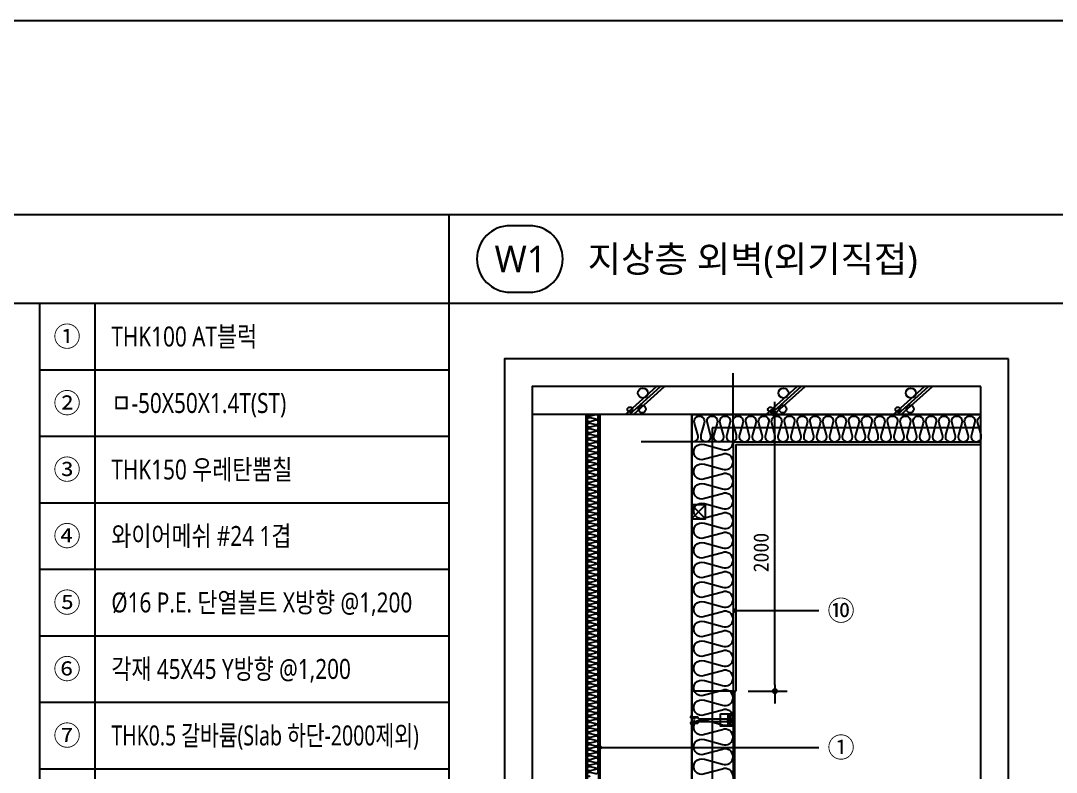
# Model space of a CAD drawing. Header units: millimetres. Extents: x 1008970 to 1091919, y 939088 to 948574.
# Drawn here: x 1045285 to 1048671, y 945886 to 948343 of the extents above; entities that cross this region are included whole.
import ezdxf
from ezdxf.enums import TextEntityAlignment as Align

# ---------------------------------------------------------------- set-up
doc = ezdxf.new("R2010")
doc.units = ezdxf.units.MM
doc.header["$LTSCALE"] = 5
doc.header["$MEASUREMENT"] = 0
doc.header["$PDSIZE"] = -10
doc.linetypes.add('HIDDEN', pattern=[0.375, 0.25, -0.125])
doc.linetypes.add('JIS_02_0.7', pattern=[1.35, 0.75, -0.6])
doc.layers.get('0').update_dxf_attribs({"linetype": 'CONTINUOUS'})
doc.layers.get('Defpoints').update_dxf_attribs({"color": 153, "linetype": 'CONTINUOUS'})
for name, color, linetype in [('0612_ACL WALL', 4, 'CONTINUOUS'), ('5TXT', 7, 'CONTINUOUS'), ('AA-AXIS-DIM7', 7, 'CONTINUOUS'), ('CON', 2, 'CONTINUOUS'), ('conc', 2, 'CONTINUOUS'), ('DIM', 7, 'CONTINUOUS'), ('FIN', 5, 'CONTINUOUS'), ('HATCH', 9, 'CONTINUOUS'), ('TEXT', 7, 'CONTINUOUS'), ('WALL3', 3, 'CONTINUOUS'), ('단열재', 11, 'CONTINUOUS'), ('볼트', 253, 'JIS_02_0.7')]:
    doc.layers.add(name, color=color, linetype=linetype)
doc.styles.add('MG', font='malgun.ttf')
doc.styles.add('돋움', font='')
doc.styles.add('한글', font='malgun.ttf')
doc.styles.get('돋움').set_extended_font_data('DotumChe')
doc.dimstyles.new('DIM_5', dxfattribs={"dimscale": 5, "dimtxt": 3, "dimasz": 1, "dimexe": 2, "dimexo": 2, "dimgap": 1, "dimtad": 1, "dimdec": 0, "dimzin": 0, "dimdsep": 46, "dimtxsty": 'MG', "dimblk1": 'DIMDOT', "dimblk2": 'DIMDOT', "dimsah": 1, "dimcen": 0.09, "dimdle": 2, "dimclrd": 7, "dimclre": 7, "dimclrt": 3, "dimadec": 0, "dimazin": 0, "dimtfac": 1, "dimtdec": 0, "dimtix": 1, "dimtmove": 2, "dimatfit": 3, "dimldrblk": 'DIMDOT', "dimfxl": 2, "dimtolj": 1, "dimtzin": 0, "dimarcsym": 0})
doc.dimstyles.new('SDIM', dxfattribs={"dimscale": 10, "dimtxt": 2.5, "dimasz": 1, "dimexe": 2, "dimexo": 2, "dimgap": 1, "dimtad": 1, "dimdsep": 46, "dimtxsty": '돋움', "dimblk1": '_RXDOT', "dimblk2": '_RXDOT', "dimsah": 1, "dimcen": 3, "dimclrd": 7, "dimclre": 7, "dimclrt": 3, "dimadec": 0, "dimazin": 0, "dimtfac": 1, "dimtix": 1, "dimtmove": 2, "dimatfit": 3, "dimfxl": 1, "dimtolj": 1, "dimtzin": 0, "dimarcsym": 0})

# ---------------------------------------------------------------- blocks, each defined once
blk = doc.blocks.new('zw$8367')
blk.add_line((1287, 5), (1287, 369))
blk.add_lwpolyline([(913, 374), (1287, 374), (1287, 0), (913, 0)], close=True)
at = {"layer": '볼트'}
for p, q in [((1125, 321), (1125, 53)), ((1133, 329), (1279, 329)), ((1141, 329), (1141, 45)), ((1157, 329), (1157, 45)), ((1173, 329), (1173, 45)), ((1190, 329), (1190, 45)), ((1206, 329), (1206, 45)), ((1287, 321), (1287, 240)), ((16, 292), (121, 284)), ((16, 268), (235, 268)), ((16, 106), (235, 106)), ((16, 82), (121, 90)), ((40, 243), (40, 131)), ((121, 284), (235, 284)), ((121, 203), (121, 171)), ((121, 90), (235, 90)), ((186, 106), (235, 106)), ((261, 228), (1125, 228)), ((261, 146), (1125, 146)), ((1125, 236), (1206, 236)), ((1125, 146), (1125, 228)), ((1125, 138), (1206, 138)), ((1133, 45), (1279, 45)), ((1206, 232), (1279, 232)), ((1206, 142), (1279, 142)), ((1287, 134), (1287, 53))]:
    blk.add_line(p, q, dxfattribs=at)
for centre, radius, start, end in [((1133, 321), 8.11, 90, 180), ((1279, 321), 8.11, 0, 90), ((16, 276), 16.2, 90, 165.5225), ((16, 284), 16.2, 194.4775, 270), ((16, 90), 16.2, 90, 165.5225), ((16, 98), 16.2, 194.4775, 270), ((64, 243), 24.3, 78.463, 180), ((64, 131), 24.3, 180, 281.537), ((56, 203), 64.9, 0, 78.463), ((56, 171), 64.9, 281.537, 0), ((186, 203), 64.9, 33.0557, 180), ((186, 171), 64.9, 180, 326.9443), ((235, 276), 8.11, 0, 90), ((235, 276), 8.11, 270, 0), ((235, 98), 8.11, 0, 90), ((235, 98), 8.11, 270, 0), ((261, 252), 24.3, 213.0557, 270), ((261, 122), 24.3, 90, 146.9443), ((1133, 53), 8.11, 180, 270), ((1279, 240), 8.11, 270, 0), ((1279, 134), 8.11, 0, 90), ((1279, 53), 8.11, 270, 0)]:
    blk.add_arc(centre, radius, start, end, dxfattribs=at)
blk = doc.blocks.new('DIMDOT')
at = {"linetype": 'Continuous'}
blk.add_line((-2, 0), (2, 0), dxfattribs=at)
for radius in [0.5, 0.25]:
    blk.add_circle((0, 0), radius, dxfattribs=at)
blk = doc.blocks.new('_RXDOT')
at = {"color": 0, "linetype": 'ByBlock'}
blk.add_line((-1, 0), (2, 0), dxfattribs=at)
at = {"color": 0, "linetype": 'ByBlock', "const_width": 0.5}
blk.add_lwpolyline([(-0.25, 0, 1), (0.25, 0, 1)], format="xyb", close=True, dxfattribs=at)
blk = doc.blocks.new('*D31')
at = {"layer": 'Defpoints', "color": 0, "transparency": 16777216}
for p in [(1047623, 947056.8), (1047750.7, 947056.8), (1047623, 946151.3)]:
    blk.add_point(p, dxfattribs=at)
at = {"layer": 'DIM', "color": 7, "lineweight": -2, "transparency": 16777216}
for p, q in [((1047663, 947056.8), (1047790.7, 947056.8)), ((1047750.7, 946171.3), (1047750.7, 947036.8)), ((1047663, 946151.3), (1047790.7, 946151.3))]:
    blk.add_line(p, q, dxfattribs=at)
at = {"layer": 'DIM', "color": 7, "lineweight": -2, "transparency": 16777216, "xscale": 20, "yscale": 20, "zscale": 20}
for p, rotation in [((1047750.7, 947056.8), 90), ((1047750.7, 946151.3), 270)]:
    blk.add_blockref('_RXDOT', p, dxfattribs=dict(at, rotation=rotation))
at = {"layer": 'DIM', "color": 3, "transparency": 16777216, "insert": (1047705.7, 946604), "char_height": 50, "attachment_point": 5, "rotation": 90, "style": '돋움'}
blk.add_mtext('\\A1;2000', dxfattribs=at)

msp = doc.modelspace()

# ---------------------------------------------------------------- linework, layer by layer
for p, q in [((1056967.213, 948342.513), (1042570.333, 948342.513)), ((1045345.77, 947418.938), (1045345.77, 943443.944)), ((1045526.863, 947418.938), (1045526.863, 943443.944)), ((1045345.77, 947201.626), (1046685.859, 947201.626)), ((1045345.77, 946984.314), (1046685.859, 946984.314)), ((1045345.77, 946767.003), (1046685.859, 946767.003)), ((1045345.77, 946549.691), (1046685.859, 946549.691)), ((1045345.77, 946332.379), (1046685.859, 946332.379)), ((1045345.77, 946115.067), (1046685.859, 946115.067)), ((1045345.77, 945897.756), (1046685.859, 945897.756))]:
    msp.add_line(p, q)
msp.add_lwpolyline([(1056736.528, 939179.201), (1042864.794, 939179.201), (1042864.794, 947708.687), (1056736.528, 947708.687)], close=True)
at = {"color": 6, "const_width": 0.905}
msp.add_lwpolyline([(1047482.669, 943724.638), (1047482.669, 947052.224), (1048424.353, 947052.224)], dxfattribs=at)
at = {"layer": '0612_ACL WALL', "linetype": 'ByBlock'}
for p, q in [((1047132.868, 947056.752), (1047132.868, 943951.005)), ((1047137.396, 947056.752), (1047137.396, 943951.005)), ((1047173.614, 947056.752), (1047173.614, 943951.005)), ((1047178.142, 947056.752), (1047178.142, 943724.638)), ((1047478.142, 947056.752), (1047478.142, 943724.638))]:
    msp.add_line(p, q, dxfattribs=at)
at = {"layer": '5TXT'}
for p, q in [((1046685.859, 939179.201), (1046685.859, 947708.687)), ((1042864.794, 947418.938), (1056736.528, 947418.938))]:
    msp.add_line(p, q, dxfattribs=at)
at = {"layer": 'CON', "ltscale": 5}
msp.add_line((1046957.499, 947056.752), (1048424.353, 947056.752), dxfattribs=at)
at = {"layer": 'conc', "color": 3}
for p, q in [((1047478.142, 946759.674), (1047523.415, 946714.401)), ((1047478.142, 946714.401), (1047523.415, 946759.674))]:
    msp.add_line(p, q, dxfattribs=at)
msp.add_lwpolyline([(1047478.142, 946714.401), (1047523.415, 946714.401), (1047523.415, 946759.674), (1047478.142, 946759.674)], close=True, dxfattribs=at)
at = {"layer": 'Defpoints'}
for q in [(1047613.961, 947190.368), (1047313.759, 946966.205)]:
    msp.add_line((1047613.961, 946966.205), q, dxfattribs=at)
at = {"layer": 'Defpoints', "color": 139}
for points in [[(1048514.9, 947237.845), (1046866.952, 947237.845), (1046866.952, 943543.545), (1048514.9, 943543.545)], [(1048424.353, 947147.298), (1046957.499, 947147.298), (1046957.499, 943634.092), (1048424.353, 943634.092)]]:
    msp.add_lwpolyline(points, close=True, dxfattribs=at)
at = {"layer": 'FIN'}
for p, q in [((1047623.016, 946957.15), (1048424.353, 946957.15)), ((1047623.016, 946957.15), (1047623.016, 946151.286)), ((1047613.945, 946151.286), (1047623.016, 946151.286))]:
    msp.add_line(p, q, dxfattribs=at)
at = {"layer": 'HATCH'}
for p, q in [((1047263.479, 947056.752), (1047364.087, 947147.298)), ((1047276.285, 947056.752), (1047376.892, 947147.298)), ((1047289.09, 947056.752), (1047389.697, 947147.298)), ((1047723.036, 947056.752), (1047823.643, 947147.298)), ((1047735.841, 947056.752), (1047836.448, 947147.298)), ((1047748.646, 947056.752), (1047849.254, 947147.298)), ((1048139.564, 947056.752), (1048240.171, 947147.298)), ((1048152.369, 947056.752), (1048252.976, 947147.298)), ((1048165.174, 947056.752), (1048265.781, 947147.298))]:
    msp.add_line(p, q, dxfattribs=at)
for centre, radius in [((1047319.09, 947125.57), 16.298), ((1047778.646, 947125.57), 16.298), ((1048195.174, 947125.57), 16.298), ((1047276.652, 947071.331), 8.149), ((1047316.641, 947073.37), 12.224), ((1047736.208, 947071.331), 8.149), ((1047776.198, 947073.37), 12.224), ((1048152.736, 947071.331), 8.149), ((1048192.726, 947073.37), 12.224)]:
    msp.add_circle(centre, radius, dxfattribs=at)
at = {"layer": 'TEXT'}
msp.add_lwpolyline([(1046948.591, 947455.157, 1), (1046948.591, 947672.468), (1046885.062, 947672.468, 1), (1046885.062, 947455.157)], format="xyb", close=True, dxfattribs=at)
at = {"layer": 'WALL3'}
for q in [(1047478.142, 946151.286), (1047618.489, 943815.185)]:
    msp.add_line((1047618.489, 946151.286), q, dxfattribs=at)
at = {"layer": 'WALL3', "linetype": 'HIDDEN'}
msp.add_lwpolyline([(1048424.353, 947011.478), (1047546.052, 947011.478), (1047546.052, 943724.638)], dxfattribs=at)
at = {"layer": '단열재'}
for p, q in [((1046957.499, 947056.752), (1047478.142, 947056.752)), ((1047613.961, 946966.205), (1047613.961, 943815.185)), ((1047613.961, 946966.205), (1048424.353, 946966.205))]:
    msp.add_line(p, q, dxfattribs=at)
at = {"layer": '단열재', "color": 9}
msp.add_lwpolyline([(1047147.211, 945872.873, -1.44919786), (1047147.211, 945886.419), (1047163.799, 945881.928, 0.52485566), (1047173.614, 945888.701, 0.52485566), (1047163.799, 945895.474), (1047147.211, 945890.983, -1.44919786), (1047147.211, 945904.529), (1047163.799, 945900.037, 0.52485566), (1047173.614, 945906.81, 0.52485566), (1047163.799, 945913.583), (1047147.211, 945909.092, -1.44919786), (1047147.211, 945922.638), (1047163.799, 945918.147, 0.52485566), (1047173.614, 945924.92, 0.52485566), (1047163.799, 945931.693), (1047147.211, 945927.201, -1.44919786), (1047147.211, 945940.747), (1047163.799, 945936.256, 0.52485566), (1047173.614, 945943.029, 0.52485566), (1047163.799, 945949.802), (1047147.211, 945945.311, -1.44919786), (1047147.211, 945958.856), (1047163.799, 945954.365, 0.52485566), (1047173.614, 945961.138, 0.52485566), (1047163.799, 945967.911), (1047147.211, 945963.42, -1.44919786), (1047147.211, 945976.966), (1047163.799, 945972.475, 0.52485566), (1047173.614, 945979.248, 0.52485566), (1047163.799, 945986.02), (1047147.211, 945981.529, -1.44919786), (1047147.211, 945995.075), (1047163.799, 945990.584, 0.52485566), (1047173.614, 945997.357, 0.52485566), (1047163.799, 946004.13), (1047147.211, 945999.639, -1.44919786), (1047147.211, 946013.184), (1047163.799, 946008.693, 0.52485566), (1047173.614, 946015.466, 0.52485566), (1047163.799, 946022.239), (1047147.211, 946017.748, -1.44919786), (1047147.211, 946031.294), (1047163.799, 946026.803, 0.52485566), (1047173.614, 946033.576, 0.52485566), (1047163.799, 946040.348), (1047147.211, 946035.857, -1.44919786), (1047147.211, 946049.403), (1047163.799, 946044.912, 0.52485566), (1047173.614, 946051.685, 0.52485566), (1047163.799, 946058.458), (1047147.211, 946053.967, -1.44919786), (1047147.211, 946067.512), (1047163.799, 946063.021, 0.52485566), (1047173.614, 946069.794, 0.52485566), (1047163.799, 946076.567), (1047147.211, 946072.076, -1.44919786), (1047147.211, 946085.622), (1047163.799, 946081.131, 0.52485566), (1047173.614, 946087.903, 0.52485566), (1047163.799, 946094.676), (1047147.211, 946090.185, -1.44919786), (1047147.211, 946103.731), (1047163.799, 946099.24, 0.52485566), (1047173.614, 946106.013, 0.52485566), (1047163.799, 946112.786), (1047147.211, 946108.295, -1.44919786), (1047147.211, 946121.84), (1047163.799, 946117.349, 0.52485566), (1047173.614, 946124.122, 0.52485566), (1047163.799, 946130.895), (1047147.211, 946126.404, -1.44919786), (1047147.211, 946139.95), (1047163.799, 946135.459, 0.52485566), (1047173.614, 946142.231, 0.52485566), (1047163.799, 946149.004), (1047147.211, 946144.513, -1.44919786), (1047147.211, 946158.059), (1047163.799, 946153.568, 0.52485566), (1047173.614, 946160.341, 0.52485566), (1047163.799, 946167.114), (1047147.211, 946162.622, -1.44919786), (1047147.211, 946176.168), (1047163.799, 946171.677, 0.52485566), (1047173.614, 946178.45, 0.52485566), (1047163.799, 946185.223), (1047147.211, 946180.732, -1.44919786), (1047147.211, 946194.278), (1047163.799, 946189.786, 0.52485566), (1047173.614, 946196.559, 0.52485566), (1047163.799, 946203.332), (1047147.211, 946198.841, -1.44919786), (1047147.211, 946212.387), (1047163.799, 946207.896, 0.52485566), (1047173.614, 946214.669, 0.52485566), (1047163.799, 946221.442), (1047147.211, 946216.95, -1.44919786), (1047147.211, 946230.496), (1047163.799, 946226.005, 0.52485566), (1047173.614, 946232.778, 0.52485566), (1047163.799, 946239.551), (1047147.211, 946235.06, -1.44919786), (1047147.211, 946248.606), (1047163.799, 946244.114, 0.52485566), (1047173.614, 946250.887, 0.52485566), (1047163.799, 946257.66), (1047147.211, 946253.169, -1.44919786), (1047147.211, 946266.715), (1047163.799, 946262.224, 0.52485566), (1047173.614, 946268.997, 0.52485566), (1047163.799, 946275.769), (1047147.211, 946271.278, -1.44919786), (1047147.211, 946284.824), (1047163.799, 946280.333, 0.52485566), (1047173.614, 946287.106, 0.52485566), (1047163.799, 946293.879), (1047147.211, 946289.388, -1.44919786), (1047147.211, 946302.933), (1047163.799, 946298.442, 0.52485566), (1047173.614, 946305.215, 0.52485566), (1047163.799, 946311.988), (1047147.211, 946307.497, -1.44919786), (1047147.211, 946321.043), (1047163.799, 946316.552, 0.52485566), (1047173.614, 946323.325, 0.52485566), (1047163.799, 946330.097), (1047147.211, 946325.606, -1.44919786), (1047147.211, 946339.152), (1047163.799, 946334.661, 0.52485566), (1047173.614, 946341.434, 0.52485566), (1047163.799, 946348.207), (1047147.211, 946343.716, -1.44919786), (1047147.211, 946357.261), (1047163.799, 946352.77, 0.52485566), (1047173.614, 946359.543, 0.52485566), (1047163.799, 946366.316), (1047147.211, 946361.825, -1.44919786), (1047147.211, 946375.371), (1047163.799, 946370.88, 0.52485566), (1047173.614, 946377.652, 0.52485566), (1047163.799, 946384.425), (1047147.211, 946379.934, -1.44919786), (1047147.211, 946393.48), (1047163.799, 946388.989, 0.52485566), (1047173.614, 946395.762, 0.52485566), (1047163.799, 946402.535), (1047147.211, 946398.044, -1.44919786), (1047147.211, 946411.589), (1047163.799, 946407.098, 0.52485566), (1047173.614, 946413.871, 0.52485566), (1047163.799, 946420.644), (1047147.211, 946416.153, -1.44919786), (1047147.211, 946429.699), (1047163.799, 946425.208, 0.52485566), (1047173.614, 946431.98, 0.52485566), (1047163.799, 946438.753), (1047147.211, 946434.262, -1.44919786), (1047147.211, 946447.808), (1047163.799, 946443.317, 0.52485566), (1047173.614, 946450.09, 0.52485566), (1047163.799, 946456.863), (1047147.211, 946452.371, -1.44919786), (1047147.211, 946465.917), (1047163.799, 946461.426, 0.52485566), (1047173.614, 946468.199, 0.52485566), (1047163.799, 946474.972), (1047147.211, 946470.481, -1.44919786), (1047147.211, 946484.027), (1047163.799, 946479.535, 0.52485566), (1047173.614, 946486.308, 0.52485566), (1047163.799, 946493.081), (1047147.211, 946488.59, -1.44919786), (1047147.211, 946502.136), (1047163.799, 946497.645, 0.52485566), (1047173.614, 946504.418, 0.52485566), (1047163.799, 946511.191), (1047147.211, 946506.699, -1.44919786), (1047147.211, 946520.245), (1047163.799, 946515.754, 0.52485566), (1047173.614, 946522.527, 0.52485566), (1047163.799, 946529.3), (1047147.211, 946524.809, -1.44919786), (1047147.211, 946538.355), (1047163.799, 946533.863, 0.52485566), (1047173.614, 946540.636, 0.52485566), (1047163.799, 946547.409), (1047147.211, 946542.918, -1.44919786), (1047147.211, 946556.464), (1047163.799, 946551.973, 0.52485566), (1047173.614, 946558.746, 0.52485566), (1047163.799, 946565.518), (1047147.211, 946561.027, -1.44919786), (1047147.211, 946574.573), (1047163.799, 946570.082, 0.52485566), (1047173.614, 946576.855, 0.52485566), (1047163.799, 946583.628), (1047147.211, 946579.137, -1.44919786), (1047147.211, 946592.682), (1047163.799, 946588.191, 0.52485566), (1047173.614, 946594.964, 0.52485566), (1047163.799, 946601.737), (1047147.211, 946597.246, -1.44919786), (1047147.211, 946610.792), (1047163.799, 946606.301, 0.52485566), (1047173.614, 946613.074, 0.52485566), (1047163.799, 946619.846), (1047147.211, 946615.355, -1.44919786), (1047147.211, 946628.901), (1047163.799, 946624.41, 0.52485566), (1047173.614, 946631.183, 0.52485566), (1047163.799, 946637.956), (1047147.211, 946633.465, -1.44919786), (1047147.211, 946647.01), (1047163.799, 946642.519, 0.52485566), (1047173.614, 946649.292, 0.52485566), (1047163.799, 946656.065), (1047147.211, 946651.574, -1.44919786), (1047147.211, 946665.12), (1047163.799, 946660.629, 0.52485566), (1047173.614, 946667.401, 0.52485566), (1047163.799, 946674.174), (1047147.211, 946669.683, -1.44919786), (1047147.211, 946683.229), (1047163.799, 946678.738, 0.52485566), (1047173.614, 946685.511, 0.52485566), (1047163.799, 946692.284), (1047147.211, 946687.793, -1.44919786), (1047147.211, 946701.338), (1047163.799, 946696.847, 0.52485566), (1047173.614, 946703.62, 0.52485566), (1047163.799, 946710.393), (1047147.211, 946705.902, -1.44919786), (1047147.211, 946719.448), (1047163.799, 946714.957, 0.52485566), (1047173.614, 946721.729, 0.52485566), (1047163.799, 946728.502), (1047147.211, 946724.011, -1.44919786), (1047147.211, 946737.557), (1047163.799, 946733.066, 0.52485566), (1047173.614, 946739.839, 0.52485566), (1047163.799, 946746.612), (1047147.211, 946742.12, -1.44919786), (1047147.211, 946755.666), (1047163.799, 946751.175, 0.52485566), (1047173.614, 946757.948, 0.52485566), (1047163.799, 946764.721), (1047147.211, 946760.23, -1.44919786), (1047147.211, 946773.776), (1047163.799, 946769.284, 0.52485566), (1047173.614, 946776.057, 0.52485566), (1047163.799, 946782.83), (1047147.211, 946778.339, -1.44919786), (1047147.211, 946791.885), (1047163.799, 946787.394, 0.52485566), (1047173.614, 946794.167, 0.52485566), (1047163.799, 946800.94), (1047147.211, 946796.448, -1.44919786), (1047147.211, 946809.994), (1047163.799, 946805.503, 0.52485566), (1047173.614, 946812.276, 0.52485566), (1047163.799, 946819.049), (1047147.211, 946814.558, -1.44919786), (1047147.211, 946828.104), (1047163.799, 946823.612, 0.52485566), (1047173.614, 946830.385, 0.52485566), (1047163.799, 946837.158), (1047147.211, 946832.667, -1.44919786), (1047147.211, 946846.213), (1047163.799, 946841.722, 0.52485566), (1047173.614, 946848.495, 0.52485566), (1047163.799, 946855.267), (1047147.211, 946850.776, -1.44919786), (1047147.211, 946864.322), (1047163.799, 946859.831, 0.52485566), (1047173.614, 946866.604, 0.52485566), (1047163.799, 946873.377), (1047147.211, 946868.886, -1.44919786), (1047147.211, 946882.431), (1047163.799, 946877.94, 0.52485566), (1047173.614, 946884.713, 0.52485566), (1047163.799, 946891.486), (1047147.211, 946886.995, -1.44919786), (1047147.211, 946900.541), (1047163.799, 946896.05, 0.52485566), (1047173.614, 946902.823, 0.52485566), (1047163.799, 946909.595), (1047147.211, 946905.104, -1.44919786), (1047147.211, 946918.65), (1047163.799, 946914.159, 0.52485566), (1047173.614, 946920.932, 0.52485566), (1047163.799, 946927.705), (1047147.211, 946923.214, -1.44919786), (1047147.211, 946936.759), (1047163.799, 946932.268, 0.52485566), (1047173.614, 946939.041, 0.52485566), (1047163.799, 946945.814), (1047147.211, 946941.323, -1.44919786), (1047147.211, 946954.869), (1047163.799, 946950.378, 0.52485566), (1047173.614, 946957.15, 0.52485566), (1047163.799, 946963.923), (1047147.211, 946959.432, -1.44919786), (1047147.211, 946972.978), (1047163.799, 946968.487, 0.52485566), (1047173.614, 946975.26, 0.52485566), (1047163.799, 946982.033), (1047147.211, 946977.542, -1.44919786), (1047147.211, 946991.087), (1047163.799, 946986.596, 0.52485566), (1047173.614, 946993.369, 0.52485566), (1047163.799, 947000.142), (1047147.211, 946995.651, -1.44919786), (1047147.211, 947009.197), (1047163.799, 947004.706, 0.52485566), (1047173.614, 947011.478, 0.52485566), (1047163.799, 947018.251), (1047147.211, 947013.76, -1.44919786), (1047147.211, 947027.306), (1047163.799, 947022.815, 0.52485566), (1047173.614, 947029.588, 0.52485566), (1047163.799, 947036.361), (1047147.211, 947031.869, -1.44919786), (1047147.211, 947045.415), (1047163.799, 947040.924, 0.52485566), (1047173.614, 947047.697, 0.52485566), (1047163.799, 947054.47), (1047147.211, 947049.979, -0.52493262), (1047137.396, 947056.752, -0.52493262)], format="xyb", dxfattribs=at)
at = {"layer": '단열재'}
for points in [[(1047482.669, 946966.205, 0.52485566), (1047498.416, 946989.026), (1047487.974, 947027.593, -1.44919786), (1047519.468, 947027.593), (1047509.026, 946989.026, 0.52485566), (1047524.773, 946966.205, 0.52485566), (1047540.52, 946989.026), (1047530.078, 947027.593, -1.44919786), (1047561.572, 947027.593), (1047551.13, 946989.026, 0.52485566), (1047566.877, 946966.205, 0.52485566), (1047582.624, 946989.026), (1047572.182, 947027.593, -1.44919786), (1047603.676, 947027.593), (1047593.234, 946989.026, 0.52485566), (1047608.981, 946966.205, 0.52485566), (1047624.728, 946989.026), (1047614.287, 947027.593, -1.44919786), (1047645.78, 947027.593), (1047635.339, 946989.026, 0.52485566), (1047651.086, 946966.205, 0.52485566), (1047666.832, 946989.026), (1047656.391, 947027.593, -1.44919786), (1047687.885, 947027.593), (1047677.443, 946989.026, 0.52485566), (1047693.19, 946966.205, 0.52485566), (1047708.937, 946989.026), (1047698.495, 947027.593, -1.44919786), (1047729.989, 947027.593), (1047719.547, 946989.026, 0.52485566), (1047735.294, 946966.205, 0.52485566), (1047751.041, 946989.026), (1047740.599, 947027.593, -1.44919786), (1047772.093, 947027.593), (1047761.651, 946989.026, 0.52485566), (1047777.398, 946966.205, 0.52485566), (1047793.145, 946989.026), (1047782.703, 947027.593, -1.44919786), (1047814.197, 947027.593), (1047803.755, 946989.026, 0.52485566), (1047819.502, 946966.205, 0.52485566), (1047835.249, 946989.026), (1047824.807, 947027.593, -1.44919786), (1047856.301, 947027.593), (1047845.859, 946989.026, 0.52485566), (1047861.606, 946966.205, 0.52485566), (1047877.353, 946989.026), (1047866.911, 947027.593, -1.44919786), (1047898.405, 947027.593), (1047887.963, 946989.026, 0.52485566), (1047903.71, 946966.205, 0.52485566), (1047919.457, 946989.026), (1047909.016, 947027.593, -1.44919786), (1047940.509, 947027.593), (1047930.068, 946989.026, 0.52485566), (1047945.815, 946966.205, 0.52485566), (1047961.562, 946989.026), (1047951.12, 947027.593, -1.44919786), (1047982.614, 947027.593), (1047972.172, 946989.026, 0.52485566), (1047987.919, 946966.205, 0.52485566), (1048003.666, 946989.026), (1047993.224, 947027.593, -1.44919786), (1048024.718, 947027.593), (1048014.276, 946989.026, 0.52485566), (1048030.023, 946966.205, 0.52485566), (1048045.77, 946989.026), (1048035.328, 947027.593, -1.44919786), (1048066.822, 947027.593), (1048056.38, 946989.026, 0.52485566), (1048072.127, 946966.205, 0.52485566), (1048087.874, 946989.026), (1048077.432, 947027.593, -1.44919786), (1048108.926, 947027.593), (1048098.484, 946989.026, 0.52485566), (1048114.231, 946966.205, 0.52485566), (1048129.978, 946989.026), (1048119.536, 947027.593, -1.44919786), (1048151.03, 947027.593), (1048140.588, 946989.026, 0.52485566), (1048156.335, 946966.205, 0.52485566), (1048172.082, 946989.026), (1048161.64, 947027.593, -1.44919786), (1048193.134, 947027.593), (1048182.693, 946989.026, 0.52485566), (1048198.44, 946966.205, 0.52485566), (1048214.186, 946989.026), (1048203.745, 947027.593, -1.44919786), (1048235.239, 947027.593), (1048224.797, 946989.026, 0.52485566), (1048240.544, 946966.205, 0.52485566), (1048256.291, 946989.026), (1048245.849, 947027.593, -1.44919786), (1048277.343, 947027.593), (1048266.901, 946989.026, 0.52485566), (1048282.648, 946966.205, 0.52485566), (1048298.395, 946989.026), (1048287.953, 947027.593, -1.44919786), (1048319.447, 947027.593), (1048309.005, 946989.026, 0.52485566), (1048324.752, 946966.205, 0.52485566), (1048340.499, 946989.026), (1048330.057, 947027.593, -1.44919786), (1048361.551, 947027.593), (1048351.109, 946989.026, 0.52485566), (1048366.856, 946966.205, 0.52485566), (1048382.603, 946989.026), (1048372.161, 947027.593, -1.44919786), (1048403.655, 947027.593), (1048393.213, 946989.026, 0.52485566), (1048408.96, 946966.205, 0.52485566), (1048424.707, 946989.026), (1048414.265, 947027.593, -0.42012001), (1048424.353, 947049.434, -0.42012001)], [(1047613.961, 945872.403, 0.52485566), (1047579.117, 945896.446), (1047520.229, 945880.503, -1.44919786), (1047520.229, 945928.59), (1047579.117, 945912.647, 0.52485566), (1047613.961, 945936.691, 0.52485566), (1047579.117, 945960.734), (1047520.229, 945944.791, -1.44919786), (1047520.229, 945992.878), (1047579.117, 945976.935, 0.52485566), (1047613.961, 946000.979, 0.52485566), (1047579.117, 946025.022), (1047520.229, 946009.079, -1.44919786), (1047520.229, 946057.167), (1047579.117, 946041.223, 0.52485566), (1047613.961, 946065.267, 0.52485566), (1047579.117, 946089.311), (1047520.229, 946073.367, -1.44919786), (1047520.229, 946121.455), (1047579.117, 946105.511, 0.52485566), (1047613.961, 946129.555, 0.52485566), (1047579.117, 946153.599), (1047520.229, 946137.655, -1.44919786), (1047520.229, 946185.743), (1047579.117, 946169.799, 0.52485566), (1047613.961, 946193.843, 0.52485566), (1047579.117, 946217.887), (1047520.229, 946201.943, -1.44919786), (1047520.229, 946250.031), (1047579.117, 946234.087, 0.52485566), (1047613.961, 946258.131, 0.52485566), (1047579.117, 946282.175), (1047520.229, 946266.231, -1.44919786), (1047520.229, 946314.319), (1047579.117, 946298.375, 0.52485566), (1047613.961, 946322.419, 0.52485566), (1047579.117, 946346.463), (1047520.229, 946330.519, -1.44919786), (1047520.229, 946378.607), (1047579.117, 946362.663, 0.52485566), (1047613.961, 946386.707, 0.52485566), (1047579.117, 946410.751), (1047520.229, 946394.807, -1.44919786), (1047520.229, 946442.895), (1047579.117, 946426.951, 0.52485566), (1047613.961, 946450.995, 0.52485566), (1047579.117, 946475.039), (1047520.229, 946459.095, -1.44919786), (1047520.229, 946507.183), (1047579.117, 946491.24, 0.52485566), (1047613.961, 946515.283, 0.52485566), (1047579.117, 946539.327), (1047520.229, 946523.384, -1.44919786), (1047520.229, 946571.471), (1047579.117, 946555.528, 0.52485566), (1047613.961, 946579.571, 0.52485566), (1047579.117, 946603.615), (1047520.229, 946587.672, -1.44919786), (1047520.229, 946635.759), (1047579.117, 946619.816, 0.52485566), (1047613.961, 946643.859, 0.52485566), (1047579.117, 946667.903), (1047520.229, 946651.96, -1.44919786), (1047520.229, 946700.047), (1047579.117, 946684.104, 0.52485566), (1047613.961, 946708.147, 0.52485566), (1047579.117, 946732.191), (1047520.229, 946716.248, -1.44919786), (1047520.229, 946764.335), (1047579.117, 946748.392, 0.52485566), (1047613.961, 946772.435, 0.52485566), (1047579.117, 946796.479), (1047520.229, 946780.536, -1.44919786), (1047520.229, 946828.623), (1047579.117, 946812.68, 0.52485566), (1047613.961, 946836.724, 0.52485566), (1047579.117, 946860.767), (1047520.229, 946844.824, -1.44919786), (1047520.229, 946892.911), (1047579.117, 946876.968, 0.52485566), (1047613.961, 946901.012, 0.52485566), (1047579.117, 946925.055), (1047520.229, 946909.112, -1.44919786), (1047520.229, 946957.199), (1047579.117, 946941.256, 0.52485566), (1047613.961, 946965.3, 0.00880334), (1047613.945, 946966.205, 0.00880334)]]:
    msp.add_lwpolyline(points, format="xyb", dxfattribs=at)

# ---------------------------------------------------------------- block references
at = {"layer": 'Defpoints', "xscale": 0.1089322188955256, "yscale": 0.1089322188955256, "zscale": 0.1089322188955256}
msp.add_blockref('zw$8367', (1047473.782, 946036.351), dxfattribs=at)

# ---------------------------------------------------------------- texts
at = {"style": '한글'}
for s, p in [('지상층 외벽(외기직접)', (1047138.592, 947563.812)), ('W1', (1046834.135, 947563.812))]:
    msp.add_text(s, height=86.9247, dxfattribs=at).set_placement(p, align=Align.MIDDLE_LEFT)
for s, p in [('①', (1045436.317, 947310.282)), ('②', (1045436.317, 947092.97)), ('③', (1045436.317, 946875.659)), ('④', (1045436.317, 946658.347)), ('⑤', (1045436.317, 946441.035)), ('⑩', (1047967.093, 946414.585)), ('⑥', (1045436.317, 946223.723)), ('⑦', (1045436.317, 946006.412)), ('①', (1047967.093, 945967.391))]:
    msp.add_text(s, height=65.194, dxfattribs=at).set_placement(p, align=Align.MIDDLE_CENTER)
for s, width, p in [('THK100 AT블럭', 0.8, (1045581.191, 947310.282)), ('ㅁ-50X50X1.4T(ST)', 0.8, (1045581.191, 947092.97)), ('THK150 우레탄뿜칠', 0.8, (1045581.191, 946875.659)), ('와이어메쉬 #24 1겹', 0.8, (1045581.191, 946658.347)), ('Ø16 P.E. 단열볼트 X방향 @1,200', 0.8, (1045581.191, 946441.035)), ('각재 45X45 Y방향 @1,200', 0.8, (1045581.191, 946223.723)), ('THK0.5 갈바륨(Slab 하단-2000제외)', 0.75, (1045581.191, 946006.412))]:
    msp.add_text(s, height=65.19353, dxfattribs=dict(at, width=width)).set_placement(p, align=Align.MIDDLE_LEFT)

# ---------------------------------------------------------------- dimensions: what is measured, and where the dimension line sits
at = {"layer": 'DIM'}
dim = msp.add_aligned_dim(p1=(1047623.016, 946151.286), p2=(1047623.016, 947056.752), distance=-127.705, text='2000', dimstyle='SDIM', override={"dimscale": 20, "dimtxsty": '돋움'}, dxfattribs=at)
dim.commit()
dim.dimension.update_dxf_attribs({"geometry": '*D31', "text_midpoint": (1047705.688, 946604.019)})

# ---------------------------------------------------------------- leaders
at = {"layer": 'AA-AXIS-DIM7'}
for points in [[(1047618.489, 946414.585), (1047782.947, 946414.585), (1047894.656, 946414.585)], [(1047178.142, 945967.391), (1047782.947, 945967.391), (1047894.656, 945967.391)]]:
    msp.add_leader(points, dimstyle='DIM_5', override={"dimasz": 3, "dimclrd": 4, "dimldrblk": 'Dot', "dimarcsym": 1}, dxfattribs=at)

doc.saveas('drawing.dxf')
